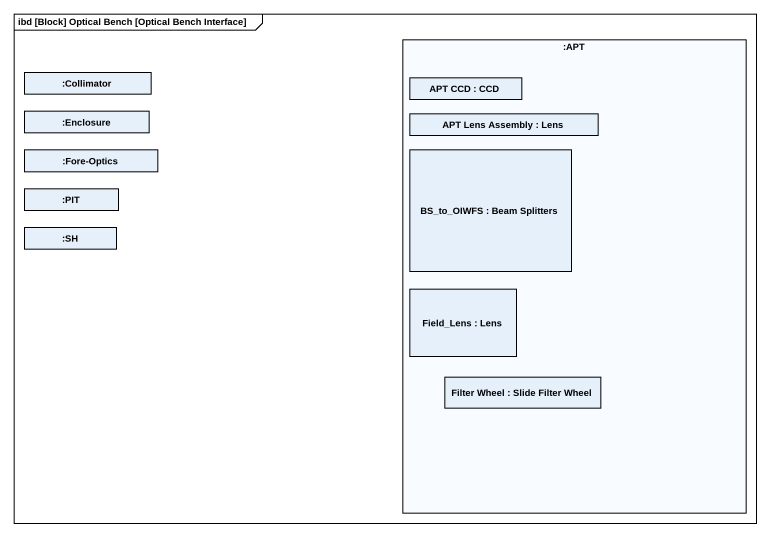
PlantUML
@startuml
mainframe ibd [Block] Optical Bench [Optical Bench Interface]
rectangle ":APT" as APT {
  rectangle "APT CCD : CCD" as APT_CCD
  rectangle "APT Lens Assembly : Lens" as APT_Lens_Assembly
  rectangle "BS_to_OIWFS : Beam Splitters" as BS_to_OIWFS
  rectangle "Field_Lens : Lens" as Field_Lens
  rectangle "Filter Wheel : Slide Filter Wheel" as Filter_Wheel
}
rectangle ":Collimator" as Collimator
rectangle ":Enclosure" as Enclosure
rectangle ":Fore-Optics" as Fore_Optics
rectangle ":PIT" as PIT
rectangle ":SH" as SH
@enduml
